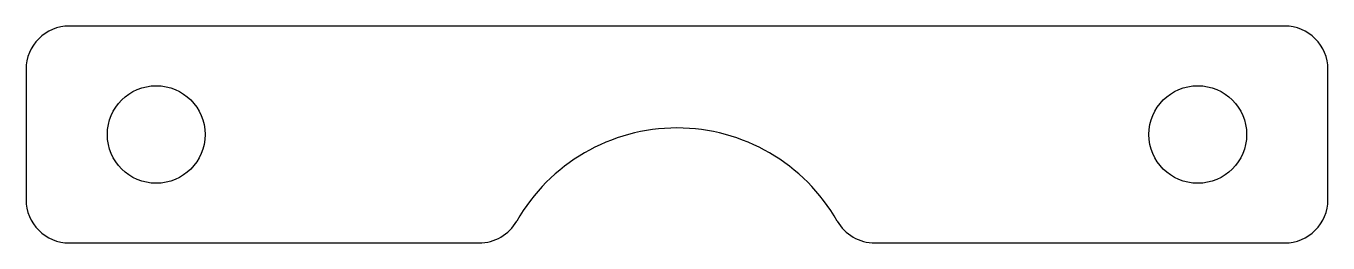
# Model space of a CAD drawing. Header units: millimetres. Extents: x 0 to 60, y 0 to 10.
import ezdxf

# ---------------------------------------------------------------- set-up
doc = ezdxf.new("R2010")
doc.units = ezdxf.units.MM

msp = doc.modelspace()

# ---------------------------------------------------------------- linework, layer by layer
for p, q in [((2, 10), (2, 10)), ((58, 10), (2, 10)), ((58, 10), (2, 10)), ((2, 10), (2, 10)), ((58, 10), (2, 10)), ((58, 10), (2, 10)), ((58, 10), (58, 10)), ((58, 10), (58, 10)), ((0, 8), (0, 8)), ((0, 8), (0, 8)), ((0, 8), (0, 2)), ((0, 8), (0, 2)), ((0, 8), (0, 2)), ((0, 8), (0, 2)), ((60, 8), (60, 8)), ((60, 2), (60, 8)), ((60, 2), (60, 8)), ((60, 8), (60, 8)), ((60, 2), (60, 8)), ((60, 2), (60, 8)), ((3.75, 5), (3.75, 5)), ((3.75, 5), (3.75, 5)), ((51.75, 5), (51.75, 5)), ((51.75, 5), (51.75, 5)), ((0, 2), (0, 2)), ((0, 2), (0, 2)), ((60, 2), (60, 2)), ((60, 2), (60, 2)), ((22.6156, 1.009), (22.6156, 1.009)), ((22.6156, 1.009), (22.6156, 1.009)), ((37.3844, 1.009), (37.3844, 1.009)), ((37.3844, 1.009), (37.3844, 1.009)), ((2, 0), (2, 0)), ((2, 0), (2, 0)), ((2, 0), (20.878, 0)), ((2, 0), (20.878, 0)), ((2, 0), (20.878, 0)), ((2, 0), (20.878, 0)), ((20.878, 0), (20.878, 0)), ((20.878, 0), (20.878, 0)), ((39.122, 0), (39.122, 0)), ((39.122, 0), (39.122, 0)), ((39.122, 0), (58, 0)), ((39.122, 0), (58, 0)), ((39.122, 0), (58, 0)), ((39.122, 0), (58, 0)), ((58, 0), (58, 0)), ((58, 0), (58, 0))]:
    msp.add_line(p, q)
for centre in [(6, 5), (6, 5), (6, 5), (6, 5), (54, 5), (54, 5), (54, 5), (54, 5)]:
    msp.add_circle(centre, 2.25)
for centre, radius, start, end in [((2, 8), 2, 90, 180), ((2, 8), 2, 90, 180), ((2, 8), 2, 90, 180), ((2, 8), 2, 90, 180), ((58, 8), 2, 0, 90), ((58, 8), 2, 0, 90), ((58, 8), 2, 0, 90), ((58, 8), 2, 0, 90), ((30, -3.2), 8.5, 29.6855, 150.315), ((30, -3.2), 8.5, 29.6855, 150.315), ((30, -3.2), 8.5, 29.6855, 150.315), ((30, -3.2), 8.5, 29.6855, 150.315), ((2, 2), 2, 180, 270), ((2, 2), 2, 180, 270), ((2, 2), 2, 180, 270), ((2, 2), 2, 180, 270), ((58, 2), 2, 270, 360), ((58, 2), 2, 270, 360), ((58, 2), 2, 270, 360), ((58, 2), 2, 270, 360), ((20.878, 2), 2, 270, 330.3145), ((20.878, 2), 2, 270, 330.3145), ((20.878, 2), 2, 270, 330.3145), ((20.878, 2), 2, 270, 330.3145), ((39.122, 2), 2, 209.685, 270), ((39.122, 2), 2, 209.685, 270), ((39.122, 2), 2, 209.685, 270), ((39.122, 2), 2, 209.685, 270)]:
    msp.add_arc(centre, radius, start, end)

doc.saveas('drawing.dxf')
